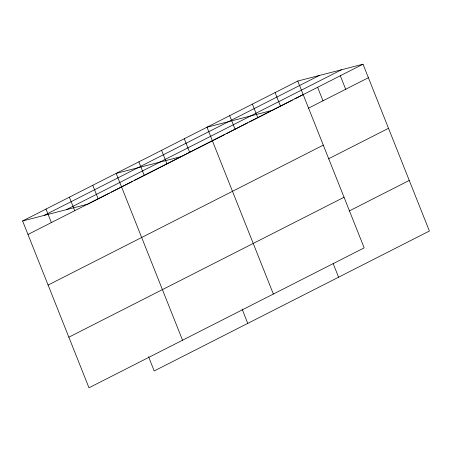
<?xml version="1.0" encoding="UTF-8"?>
<svg xmlns="http://www.w3.org/2000/svg" width="452" height="452" viewBox="0 0 452 452"><rect width="100%" height="100%" fill="white"/><g stroke="black" fill="none" stroke-linecap="round" stroke-linejoin="round"><path stroke-width="0.68" d="M297.789 81.044L364.176 247.865L88.987 387.788L22.6 220.966L297.789 81.044L363.012 64.212L429.4 231.034L154.211 370.956L148.533 356.69M44.126 215.412L319.315 75.49M66.303 209.688L341.492 69.766M27.973 234.469L303.162 94.547M109.367 193.185L87.824 204.134L22.6 220.966M111.215 192.241L132.142 181.602M134.606 180.348L224.955 134.413M226.797 133.476L247.656 122.865M249.498 121.933L270.358 111.322M292.45 100.09L272.2 110.39L206.976 127.215L273.364 294.037M294.902 98.847L363.012 64.212M308.253 108.294L368.386 77.716M48.11 285.065L323.299 145.143M328.389 158.889L388.522 128.311M68.851 337.192L344.04 197.27M349.136 211.016L409.263 180.438M181.388 156.561L116.164 173.393L182.552 340.215M340.311 75.755L345.684 89.264M317.609 87.298L322.982 100.807M275.087 92.587L280.46 106.09M333.169 263.589L338.588 277.212M252.385 104.129L257.759 117.633M229.678 115.672L235.057 129.176M184.275 138.758L189.648 152.267M242.097 309.111L247.775 323.383M161.573 150.307L166.946 163.81M138.866 161.85L144.244 175.353M92.773 185.286L98.146 198.79M69.382 197.179L74.755 210.683M45.991 209.073L51.364 222.576"/></g></svg>
